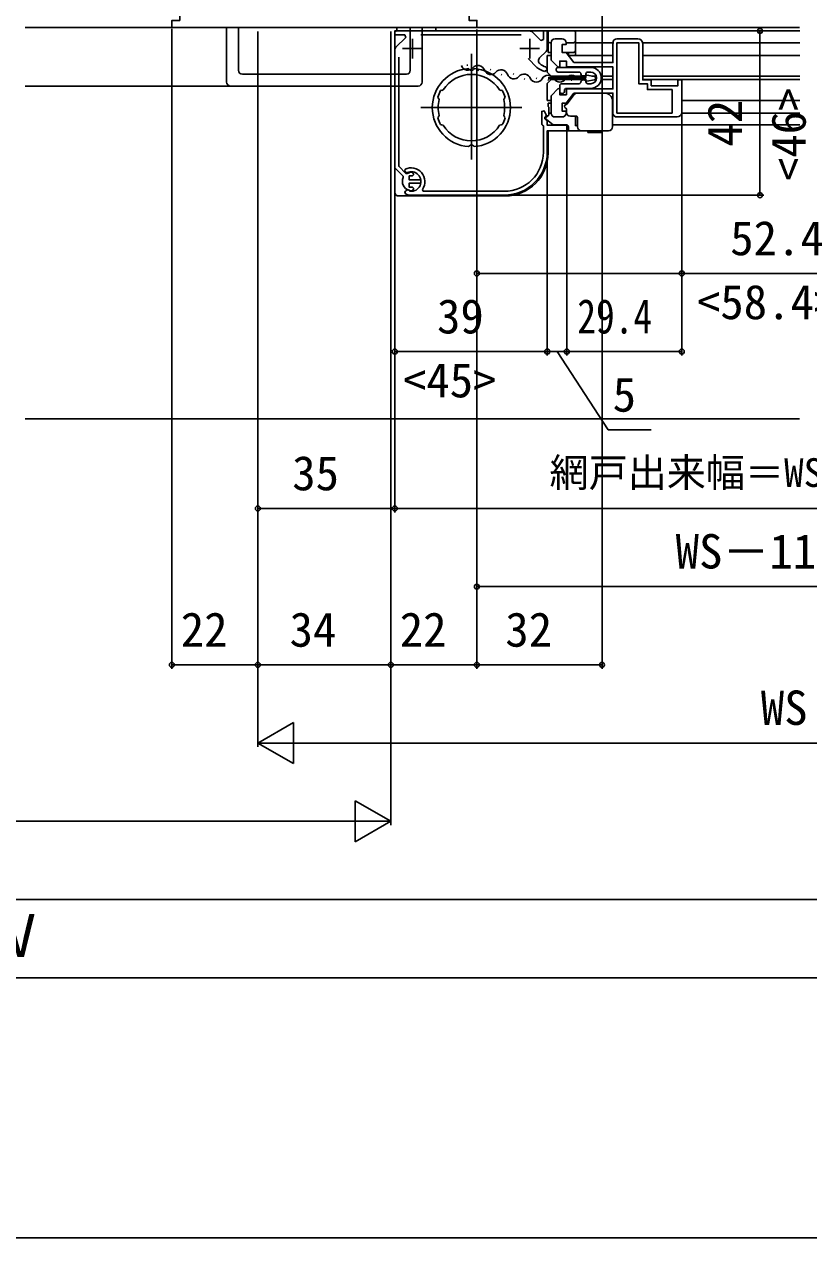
# Model space of a CAD drawing. Units: millimetres, scale not verified. Extents: x -525 to 525, y -783 to 778.
# Drawn here: x 1.2 to 201.9, y -782.7 to -472.4 of the extents above; entities that cross this region are included whole.
import ezdxf
from ezdxf.enums import TextEntityAlignment as Align

# ---------------------------------------------------------------- set-up
doc = ezdxf.new("R2010")
doc.units = ezdxf.units.MM
doc.header["$LTSCALE"] = 4
for name, color, linetype in [('0-2_YKK_11', 7, 'Continuous'), ('0-4_YKK_12', 2, 'Continuous'), ('0-5_YKK_13', 4, 'Continuous'), ('0-7_YKK_D', 6, 'Continuous'), ('0-8_YKK_ZWAK', 7, 'Continuous'), ('0-9_YSS_K', 3, 'Continuous')]:
    doc.layers.add(name, color=color, linetype=linetype)
doc.styles.add('ＭＳ ゴシック', font='')
doc.styles.get('ＭＳ ゴシック').set_extended_font_data('MS Gothic')

msp = doc.modelspace()

# ---------------------------------------------------------------- linework, layer by layer
at = {"layer": '0-2_YKK_11'}
for p, q in [((100.5, -476.1), (100.5, -481.1)), ((128.334, -475.1), (102.666, -475.1)), ((130.5, -476.1), (130.5, -481.1)), ((137, -476.1), (138.8, -476.1)), ((152.8, -476.1), (158.2, -476.1)), ((103, -478.6), (98, -478.6)), ((133, -478.6), (128, -478.6)), ((134.707, -479.343), (133.038, -481.012)), ((123.853, -495.735), (124.027, -496.083)), ((138.8, -496.1), (137, -496.1)), ((168.2, -496.1), (152.8, -496.1)), ((114.886, -503.675), (115.1, -503.486)), ((115.1, -503.486), (115.306, -503.296)), ((99.681, -510.411), (99.808, -510.346)), ((99.808, -514.855), (99.681, -514.79)), ((99.767, -514.98), (99.973, -515.09)), ((124, -516.1), (100.2, -516.1))]:
    msp.add_line(p, q, dxfattribs=at)
for points in [[(44.3, -463.2), (41, -463.2), (41, -471.4), (39, -471.4), (39, -473.2), (78, -473.2), (117, -473.2), (117, -471.4), (115, -471.4), (115, -463.2), (111.7, -463.2)], [(96.293, -478.282), (98.828, -475.747), (98.56, -475.1), (96, -475.1), (96, -474.1), (130.536, -474.1)], [(131.243, -474.393), (133.383, -476.533), (134, -476.278), (134, -474.1), (135, -474.1), (135, -478.636)], [(136, -495.1), (136, -490.676), (137.83, -488.847), (138.2, -489), (138.2, -490.4), (139.9, -490.4), (139.9, -488.9), (151.8, -488.9), (151.8, -483.3), (139.9, -483.3), (139.9, -481.8), (138.2, -481.8), (138.2, -483.201), (137.83, -483.354), (136, -481.525), (136, -477.1)], [(139.8, -477.1), (139.8, -477.6), (138.8, -477.6), (138.8, -479.6), (139.8, -479.6), (141.8, -482.2), (151.8, -482.2), (151.8, -477.1)], [(159.4, -477.3), (159.4, -486.6), (161.6, -486.6), (161.6, -488.1), (168.4, -488.1), (168.4, -486.6), (169.4, -486.6), (169.4, -494.9)], [(98.19, -511.589), (98.134, -511.242), (96, -509.108), (96, -478.989)], [(97, -480.766), (97, -508.693), (98.841, -510.535), (99.188, -510.591)], [(115.306, -484.105), (115.1, -483.915), (114.886, -483.726)], [(116.314, -483.726), (116.1, -483.915), (115.894, -484.105)], [(132.373, -483.443), (132.357, -483.427), (130.111, -481.181)], [(134.622, -483.292), (135, -483.777), (135, -483.983), (134.384, -484.469)], [(107.719, -489.355), (107.972, -489.267), (108.033, -489.293), (108.404, -489.177)], [(122.796, -489.177), (123.167, -489.293), (123.228, -489.267), (123.481, -489.355)], [(151.8, -495.1), (151.8, -490), (141.8, -490), (139.8, -492.6), (138.8, -492.6), (138.8, -494.6), (139.8, -494.6), (139.8, -495.1)], [(107.347, -491.666), (107.173, -491.318), (107.112, -491.293), (106.999, -491.05)], [(124.201, -491.05), (124.088, -491.293), (124.027, -491.318), (123.853, -491.666)], [(106.999, -496.351), (107.112, -496.108), (107.173, -496.083), (107.347, -495.735)], [(124.027, -496.083), (124.088, -496.108), (124.201, -496.351)], [(134, -505.1), (134, -498.4), (133.8, -498.2), (133.6, -498), (133.6, -494.687), (134.209, -494.537), (134.845, -495.755), (134.4, -496.2), (134.4, -496.6), (135, -497.2), (135, -498.2), (140, -498.2), (140, -499.6), (135, -499.6), (135, -505.1)], [(108.404, -498.224), (108.033, -498.108), (107.972, -498.133), (107.719, -498.046)], [(123.481, -498.046), (123.228, -498.133), (123.167, -498.108), (122.796, -498.224)], [(115.894, -503.296), (116.1, -503.486), (116.314, -503.675)], [(99.18, -510.318), (98.846, -510.256), (98.546, -509.956), (98.622, -509.476)], [(100.792, -510.9), (100.496, -511.15), (99.7, -511.15), (99.7, -512.2), (102.65, -512.2), (102.65, -513), (99.7, -513), (99.7, -514.05), (100.496, -514.05), (100.792, -514.3)], [(98.742, -515.782), (98.607, -515.36), (98.781, -515.058)], [(103.054, -514.627), (103.298, -515.1), (124, -515.1)]]:
    msp.add_lwpolyline(points, dxfattribs=at)
msp.add_lwpolyline([(152.8, -495.1), (152.8, -477.1), (158.4, -477.1), (158.4, -487.6), (160.6, -487.6), (160.6, -489.1), (166.9, -489.1), (166.9, -495.1)], close=True, dxfattribs=at)
for centre, radius, start, end in [((130.536, -475.1), 1, 45.00003, 90.00002), ((137, -477.1), 1, 90.00001, 179.99999), ((138.8, -477.1), 1, 0.00001, 89.99999), ((152.8, -477.1), 1, 90.00001, 179.99999), ((158.2, -477.3), 1.2, 0.00001, 89.99999), ((97, -478.989), 1, 135.00003, 180.00002), ((134, -478.636), 1, 315.00003, 0.00002), ((115.6, -493.7), 10, 94.09604, 265.90396), ((115.6, -493.7), 10, 274.09604, 85.90396), ((135.5, -479.8), 4.8, 229.35522, 256.55227), ((133.745, -481.719), 1, 134.99998, 227.55575), ((135.5, -479.8), 3.6, 227.55576, 255.88303), ((115.6, -493.7), 8.5, 32.15412, 147.84588), ((115.6, -493.7), 9.6, 88.24271, 91.75729), ((115.6, -493.7), 9, 151.12995, 162.87008), ((115.6, -493.7), 9, 17.12992, 28.87005), ((115.6, -493.7), 8.5, 166.15413, 193.84587), ((115.6, -493.7), 8.5, 346.15413, 13.84587), ((115.6, -493.7), 9, 197.12993, 208.87006), ((115.6, -493.7), 9, 331.12994, 342.87007), ((137, -495.1), 1, 180.00001, 269.99999), ((138.8, -495.1), 1, 270.00001, 359.99999), ((152.8, -495.1), 1, 180.00001, 269.99999), ((168.2, -494.9), 1.2, 270.00001, 359.99999), ((115.6, -493.7), 8.5, 212.15412, 327.84588), ((115.6, -493.701), 9.6, 268.24271, 271.75729), ((124, -505.1), 10, 270.00001, 359.99999), ((124, -505.1), 11, 270.00001, 359.99999), ((100.2, -512.6), 2.25, 153.2839, 256.66525), ((100.2, -512.6), 3.5, 324.62346, 116.79004), ((100.2, -512.6), 2.5, 264.79931, 114.07518), ((100.2, -512.6), 2.25, 103.33472, 116.7161), ((100.2, -510.8), 0.6, 350.40593, 130.80443), ((99.301, -515.358), 0.6, 132.08483, 149.99979), ((99.301, -515.358), 0.6, 38.9837, 132.08504), ((100.2, -514.4), 0.6, 229.19557, 9.59407), ((100.2, -512.6), 3.5, 245.37938, 270.00001)]:
    msp.add_arc(centre, radius, start, end, dxfattribs=at)
at = {"layer": '0-4_YKK_12'}
for p, q in [((1.5, -473.2), (44.754, -473.2)), ((199.5, -473.2), (116.5, -473.2)), ((116.7, -474.1), (199.59, -474.1)), ((142.2, -474.1), (142.2, -480.35)), ((152, -477.1), (142.2, -477.1)), ((199.59, -477.1), (159.583, -477.1)), ((115.6, -506.984), (115.6, -479.917)), ((135, -480.35), (135, -484.65)), ((136, -480.35), (135, -480.35)), ((151.8, -480.35), (140.577, -480.35)), ((199.59, -480.35), (159.6, -480.35)), ((114.472, -482.851), (114.669, -482.888)), ((120.368, -483.963), (120.565, -484)), ((117.279, -484.154), (117.476, -484.191)), ((123.176, -485.265), (123.372, -485.303)), ((126.264, -485.074), (126.461, -485.111)), ((129.072, -486.377), (129.268, -486.414)), ((132.161, -486.186), (132.357, -486.223)), ((136, -485.65), (135, -484.65)), ((136, -486.55), (135, -487.55)), ((135.114, -486.68), (135.314, -486.68)), ((144.9, -485.65), (136, -485.65)), ((144.9, -486.55), (136, -486.55)), ((138.114, -485.92), (138.314, -485.92)), ((141.114, -486.68), (141.314, -486.68)), ((147.531, -485.65), (146.395, -485.65)), ((147.531, -486.55), (147.116, -486.55)), ((151.8, -485.65), (148.762, -485.65)), ((151.8, -486.55), (148.762, -486.55)), ((199.59, -485.65), (159.6, -485.65)), ((199.59, -486.55), (159.734, -486.55)), ((1.5, -488.186), (53.997, -488.186)), ((135, -487.55), (135, -491.85)), ((136, -491.85), (135, -491.85)), ((199.59, -491.85), (169.6, -491.85)), ((128.537, -493.7), (102.663, -493.7)), ((199.59, -495.1), (169.583, -495.1)), ((199.59, -498.1), (151.902, -498.1))]:
    msp.add_line(p, q, dxfattribs=at)
for centre, start, end in [((114.655, -482.419), 198.52635, 320.12126), ((117.293, -484.623), 18.52635, 140.12126), ((120.552, -483.531), 198.52635, 320.12126), ((123.189, -485.734), 18.52635, 140.12126), ((126.448, -484.642), 198.52635, 320.12126), ((129.085, -486.846), 18.52635, 140.12126), ((132.214, -485.462), 209.20254, 330.79746), ((135.214, -487.138), 29.20254, 150.79746), ((138.214, -485.462), 209.20254, 330.79746), ((141.214, -487.138), 29.20254, 150.79746)]:
    msp.add_arc(centre, 1.718, start, end, dxfattribs=at)
at = {"layer": '0-5_YKK_13'}
for p, q in [((53, -473.2), (53, -487.187)), ((53.271, -473.232), (56.028, -473.252)), ((56.052, -473.252), (56.052, -484.158)), ((56.077, -473.252), (99.923, -473.252)), ((96, -474.6), (96, -515.3)), ((96.5, -474.1), (141.9, -474.1)), ((99.948, -484.158), (99.948, -473.252)), ((99.972, -473.252), (102.729, -473.232)), ((103, -473.2), (103, -487.187)), ((135.2, -479.393), (135.2, -474.4)), ((135.2, -479.6), (135.2, -474.4)), ((135.2, -479.6), (135.2, -477.1)), ((136, -477.1), (135.7, -477.1)), ((141.7, -477.1), (139.8, -477.1)), ((135.2, -479.6), (135.2, -478.962)), ((136, -479.6), (135.2, -479.6)), ((141.7, -479.6), (139.653, -479.6)), ((140.4, -480.35), (140.4, -479.6)), ((137.3, -484.1), (137.3, -483.9)), ((137.8, -483.4), (146.1, -483.4)), ((138.532, -483.4), (146.1, -483.4)), ((57.021, -485.136), (98.979, -485.136)), ((143.1, -484.6), (137.8, -484.6)), ((144.4, -485.6), (144.1, -485.6)), ((144.1, -486.6), (144.4, -486.6)), ((144.9, -486.717), (144.9, -486.367)), ((145.136, -485.42), (147.072, -485.774)), ((147.072, -486.561), (145.136, -486.914)), ((146.1, -484.6), (145.4, -484.6)), ((53.997, -488.186), (58, -488.186)), ((58, -488.186), (98, -488.186)), ((98, -488.186), (102.003, -488.186)), ((138.2, -489.6), (138.2, -488.1)), ((138.7, -487.6), (143.1, -487.6)), ((138.9, -490.1), (138.7, -490.1)), ((139.4, -489.3), (139.4, -489.6)), ((146.1, -488.8), (139.9, -488.8)), ((149.702, -490), (142.656, -490)), ((145.4, -487.6), (146.1, -487.6)), ((135.2, -493.4), (135.2, -492.6)), ((136, -492.6), (135.2, -492.6)), ((140.137, -492.6), (139.1, -492.6)), ((141.868, -490.385), (139.98, -492.801)), ((140.4, -492.263), (140.4, -491.85)), ((151.702, -493.867), (151.702, -492)), ((134.4, -496.4), (135.4, -495.6)), ((134.4, -496.4), (136.5, -498.1)), ((135.4, -495.6), (135.4, -493.6)), ((135.4, -495.1), (136, -495.1)), ((139.8, -495.1), (139.922, -495.1)), ((139.895, -494.079), (139.902, -494.142)), ((139.902, -494.142), (139.902, -494.9)), ((140.902, -495.9), (142.402, -495.9)), ((142.702, -496.2), (142.702, -498.6)), ((151.702, -495.016), (151.702, -493.867)), ((151.702, -498.6), (151.702, -495.016)), ((135.7, -499.6), (144.7, -499.6)), ((136.5, -498.1), (139.9, -498.1)), ((140.4, -499.4), (140.4, -498.6)), ((143.702, -499.6), (150.702, -499.6)), ((135.2, -500.1), (135.2, -505.3)), ((145.349, -499.9), (145.349, -499.8)), ((145.549, -500.1), (147.202, -500.1)), ((147.202, -500.1), (148.856, -500.1)), ((149.056, -499.8), (149.056, -499.9)), ((124.2, -516.3), (97, -516.3))]:
    msp.add_line(p, q, dxfattribs=at)
for points in [[(53.02, -473.22), (53, -473.2), (63, -473.2), (93, -473.2), (103, -473.2), (102.98, -473.22)], [(144.9, -486.367), (135.4, -486.367), (135.4, -485.967), (144.9, -485.967), (144.9, -485.617)], [(142.2, -495.9), (142.2, -498.3), (142.702, -498.3)]]:
    msp.add_lwpolyline(points, dxfattribs=at)
msp.add_lwpolyline([(96.5, -474.1), (96.5, -473.18), (106.5, -473.18), (106.5, -474.1)], close=True, dxfattribs=at)
for centre, radius, start, end in [((53.22, -471.714), 1.519, 262.443, 271.92314), ((56.077, -466.457), 6.795, 269.58856, 270.00109), ((96.5, -474.6), 0.5, 90, 180), ((99.923, -466.457), 6.795, 269.99891, 270.41144), ((102.78, -471.714), 1.519, 268.07686, 277.557), ((135.5, -474.4), 0.3, 90, 180), ((141.9, -474.4), 0.3, 360, 90), ((135.7, -476.6), 0.5, 180, 270), ((141.7, -476.6), 0.5, 270, 360), ((141.7, -479.1), 0.5, 270, 360), ((137.8, -483.9), 0.5, 90, 180), ((146.1, -486.1), 2.7, 0, 90), ((137.8, -484.1), 0.5, 180, 270), ((143.1, -485.1), 0.5, 360, 90), ((143.1, -487.1), 0.5, 270, 360), ((144.1, -485.1), 0.5, 180, 270), ((144.1, -487.1), 0.5, 90, 180), ((144.4, -485.1), 0.5, 270, 0), ((144.4, -487.1), 0.5, 0, 90), ((145.4, -485.1), 0.5, 90, 180), ((145.1, -485.617), 0.2, 79.65887, 180), ((145.1, -486.717), 0.2, 180, 280.34113), ((145.4, -487.1), 0.5, 180, 270), ((146.1, -486.1), 1.5, 0, 90), ((146.1, -486.1), 2.7, 270, 0), ((146.1, -486.1), 1.5, 270, 0), ((147, -486.167), 0.4, 280.34113, 79.65887), ((138.7, -488.1), 0.5, 90, 180), ((138.7, -489.6), 0.5, 180, 270), ((138.9, -489.6), 0.5, 270, 360), ((139.9, -489.3), 0.5, 90, 180), ((142.656, -491), 1, 90, 142), ((149.702, -492), 2, 0, 90), ((139.902, -493.4), 0.5, 101.44555, 247.97569), ((139.744, -492.616), 0.3, 281.44555, 322), ((135.2, -493.6), 0.2, 360, 90), ((139.602, -494.142), 0.3, 12.23345, 67.97569), ((140.902, -494.9), 1, 180, 270), ((142.402, -496.2), 0.3, 65.66023, 90), ((142.402, -496.2), 0.3, 0, 65.66023), ((135.7, -500.1), 0.5, 90, 180), ((139.9, -498.6), 0.5, 360, 90), ((140.6, -499.4), 0.2, 180, 270), ((143.702, -498.6), 1, 180, 270), ((145.149, -499.8), 0.2, 0, 90), ((149.256, -499.8), 0.2, 90, 180), ((150.702, -498.6), 1, 270, 0), ((145.549, -499.9), 0.2, 180, 270), ((148.856, -499.9), 0.2, 270, 0), ((124.2, -505.3), 11, 270, 360), ((97, -515.3), 1, 180, 270)]:
    msp.add_arc(centre, radius, start, end, dxfattribs=at)
for centre, major_axis, ratio, start_param, end_param in [((54.001, -487.183), (0.527, 0.854), 0.995755, 2.1255102, 3.6925049), ((92.841, -448.021), (36.541, 36.874), 0.115523, 3.0255416, 3.2555779), ((63.159, -448.021), (-36.541, 36.874), 0.115523, 3.0276074, 3.2576437), ((101.999, -487.183), (-0.527, 0.854), 0.995755, 2.5906804, 4.1576751)]:
    msp.add_ellipse(centre, major_axis=major_axis, ratio=ratio, start_param=start_param, end_param=end_param, dxfattribs=at)
at = {"layer": '0-7_YKK_D'}
for p, q in [((149, -459.2), (149, -637.201)), ((39, -473.518), (39, -637.201)), ((61, -474.252), (61, -657.201)), ((61, -474.252), (61, -637.201)), ((61, -474.252), (61, -637.201)), ((61, -474.252), (61, -597.201)), ((95, -474.252), (95, -677.201)), ((95, -474.252), (95, -637.201)), ((95, -474.252), (95, -637.201)), ((117, -473.7), (117, -617.201)), ((117, -473.7), (117, -637.201)), ((117, -473.7), (117, -637.201)), ((117, -473.7), (117, -537.1)), ((135.5, -474.1), (190.4, -474.1)), ((189.4, -474.1), (189.4, -516.1)), ((169.4, -495), (169.4, -557.1)), ((169.4, -495.9), (169.4, -537.1)), ((140, -499.4), (140, -557.1)), ((140, -499.4), (140, -557.1)), ((135, -505.2), (135, -557.1)), ((135, -505.2), (135, -557.1)), ((96, -509.983), (96, -597.201)), ((96, -509.983), (96, -597.201)), ((96, -509.983), (96, -557.1)), ((125, -516.1), (190.4, -516.1)), ((96, -556.1), (135, -556.1)), ((135, -556.1), (140, -556.1)), ((140, -556.1), (169.4, -556.1)), ((61, -596.201), (96, -596.201)), ((96, -596.201), (311, -596.201)), ((285, -616.201), (117, -616.201)), ((61, -636.201), (39, -636.201)), ((95, -636.201), (61, -636.201)), ((95, -636.201), (117, -636.201)), ((117, -636.201), (149, -636.201)), ((61, -656.201), (70.093, -650.951)), ((70.093, -661.451), (70.093, -650.951)), ((61, -656.201), (70.093, -661.451)), ((61, -656.201), (79.187, -656.201)), ((71.5, -656.201), (330.5, -656.201)), ((95, -676.201), (85.907, -670.951)), ((85.907, -670.951), (85.907, -681.451)), ((84.5, -676.201), (-84.5, -676.201)), ((95, -676.201), (76.813, -676.201)), ((95, -676.201), (85.907, -681.451)), ((300.5, -696.201), (-300.5, -696.201)), ((-330.5, -716.201), (330.5, -716.201))]:
    msp.add_line(p, q, dxfattribs=at)
for points in [[(117, -536.1), (169.4, -536.1), (221.7, -536.1)], [(137.5, -556.1), (150.608, -576.1), (161.563, -576.1)]]:
    msp.add_lwpolyline(points, dxfattribs=at)
for centre in [(189.4, -474.1), (189.4, -516.1), (117, -536.1), (169.4, -536.1), (96, -556.1), (135, -556.1), (135, -556.1), (140, -556.1), (140, -556.1), (169.4, -556.1), (61, -596.201), (96, -596.201), (96, -596.201), (117, -616.201), (39, -636.201), (61, -636.201), (61, -636.201), (95, -636.201), (95, -636.201), (117, -636.201), (117, -636.201), (149, -636.201)]:
    msp.add_circle(centre, 0.637, dxfattribs=at)
at = {"layer": '0-8_YKK_ZWAK'}
msp.add_lwpolyline([(-525, -782.7), (525, -782.7), (525, 747.3)], dxfattribs=at)
at = {"layer": '0-9_YSS_K'}
msp.add_line((1.5, -573.3), (199.5, -573.3), dxfattribs=at)

# ---------------------------------------------------------------- texts
at = {"layer": '0-7_YKK_D', "style": 'ＭＳ ゴシック'}
for s, p in [('<46>', (203.741, -512.521)), ('42', (187.4, -503.691))]:
    msp.add_text(s, height=8.798, rotation=90, dxfattribs=at).set_placement(p, align=Align.BOTTOM_LEFT)
for s, height, p in [('52.4', 8.798, (181.791, -534.1)), ('<58.4>', 8.798, (173.268, -550.441)), ('39', 8.798, (106.807, -554.1)), ('<45>', 8.798, (98.08, -570.441)), ('5', 8.798, (151.722, -574.1)), ('35', 8.798, (69.773, -594.201)), ('網戸出来幅＝WS－65', 7.331, (135.574, -592.894)), ('WS－112', 8.798, (167.83, -614.201)), ('22', 8.798, (41.273, -634.201)), ('34', 8.798, (69.102, -634.201)), ('22', 8.798, (97.273, -634.201)), ('32', 8.798, (124.273, -634.201)), ('WS', 8.798, (189.614, -654.201)), ('Ｗ', 11, (-10.653, -714.201))]:
    msp.add_text(s, height=height, dxfattribs=at).set_placement(p, align=Align.BOTTOM_LEFT)
at = {"layer": '0-7_YKK_D', "style": 'ＭＳ ゴシック', "width": 0.8}
msp.add_text('29.4', height=8.798, dxfattribs=at).set_placement((142.673, -554.1), align=Align.BOTTOM_LEFT)

doc.saveas('drawing.dxf')
